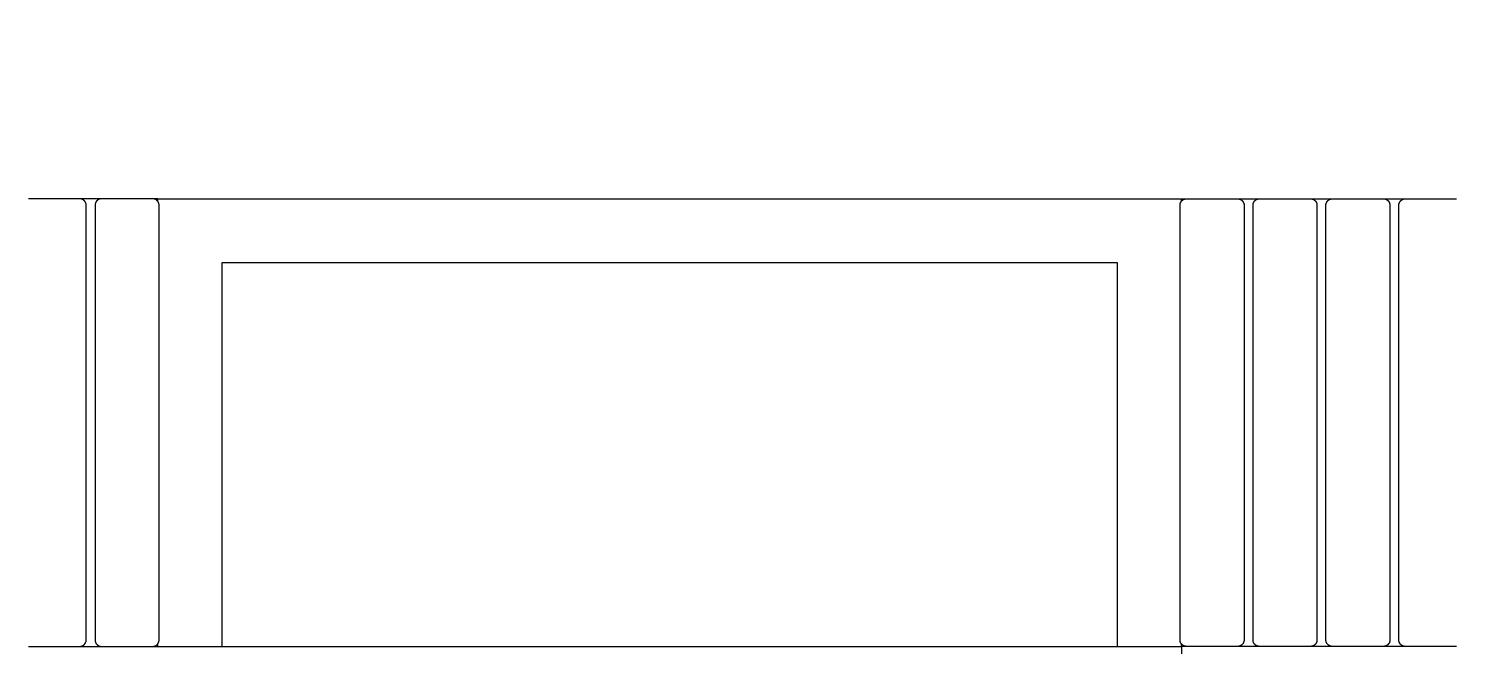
# Model space of a CAD drawing. Header units: millimetres. Extents: x -58335 to 291665, y -66693 to 213307.
# Drawn here: x 174853 to 175969, y -15502 to -15019 of the extents above; entities that cross this region are included whole.
import ezdxf

# ---------------------------------------------------------------- set-up
doc = ezdxf.new("R2010")
doc.units = ezdxf.units.MM
doc.header["$LTSCALE"] = 1000
for name, color, linetype in [('X-SITE$0$-MY-녹지', 254, 'Continuous'), ('X-SITE$0$-MY-시설선', 254, 'Continuous'), ('X-SITE$0$-MY-시설선 wood', 254, 'Continuous')]:
    doc.layers.add(name, color=color, linetype=linetype)
pattern_1 = [(0, (-29382.5, 14650.24), (317.5, 317.5), [158.75, -476.25]), (90, (-29303.13, 14570.87), (-317.5, 317.5), [158.75, -476.25])]

# ---------------------------------------------------------------- blocks, each defined once
blk = doc.blocks.new('X-SITE$0$GPSP-100')
at = {"layer": 'X-SITE$0$-MY-시설선'}
for points in [[(-558.2, 0), (-574.8, 0)], [(-501.2, 0), (-517.8, 0)], [(-444.2, 0), (-460.8, 0)], [(-400, 0), (-403.8, 0)], [(400, 0), (-400, 0)], [(-400, -2), (-400, 0)], [(400, -2), (400, 0)], [(400, 0), (403.8, 0)], [(444.2, 0), (460.8, 0)], [(-350, -50), (350, -50)], [(-350, -350), (-350, -50)], [(350, -50), (350, -350)], [(-574.8, -350), (-558.2, -350)], [(-517.8, -350), (-501.2, -350)], [(-460.8, -350), (-444.2, -350)], [(-403.8, -350), (-400, -350)], [(-400, -350), (-400, -348)], [(-400, -350), (-400, -750)], [(400, -350), (-400, -350)], [(400, -350), (400, -348)], [(403.8, -350), (400, -350)], [(460.8, -350), (444.2, -350)]]:
    blk.add_lwpolyline(points, dxfattribs=at)
at = {"layer": 'X-SITE$0$-MY-시설선 wood'}
for points in [[(-575, 0), (-615, 0)], [(-570, -5), (-570, -4.9), (-570, -4.8), (-570, -4.7), (-570, -4.6), (-570, -4.4), (-570, -4.3), (-570.1, -4.2), (-570.1, -4.1), (-570.1, -4), (-570.1, -3.9), (-570.2, -3.7), (-570.2, -3.6), (-570.2, -3.5), (-570.3, -3.4), (-570.3, -3.3), (-570.4, -3.2), (-570.4, -3), (-570.4, -2.9), (-570.5, -2.8), (-570.6, -2.7), (-570.6, -2.6), (-570.7, -2.5), (-570.7, -2.4), (-570.8, -2.3), (-570.9, -2.2), (-571, -2.1), (-571, -1.9), (-571.1, -1.8), (-571.2, -1.7), (-571.3, -1.7), (-571.4, -1.6), (-571.5, -1.5), (-571.6, -1.4), (-571.7, -1.3), (-571.7, -1.2), (-571.8, -1.1), (-571.9, -1), (-572.1, -1), (-572.2, -0.9), (-572.3, -0.8), (-572.4, -0.7), (-572.5, -0.7), (-572.6, -0.6), (-572.7, -0.6), (-572.8, -0.5), (-572.9, -0.4), (-573, -0.4), (-573.2, -0.4), (-573.3, -0.3), (-573.4, -0.3), (-573.5, -0.2), (-573.6, -0.2), (-573.7, -0.2), (-573.9, -0.1), (-574, -0.1), (-574.1, -0.1), (-574.2, -0.1), (-574.3, 0), (-574.4, 0), (-574.6, 0), (-574.7, 0), (-574.8, 0), (-574.9, 0), (-575, 0)], [(-558, 0), (-558.1, 0), (-558.2, 0), (-558.3, 0), (-558.4, 0), (-558.6, 0), (-558.7, 0), (-558.8, -0.1), (-558.9, -0.1), (-559, -0.1), (-559.1, -0.1), (-559.3, -0.2), (-559.4, -0.2), (-559.5, -0.2), (-559.6, -0.3), (-559.7, -0.3), (-559.8, -0.4), (-560, -0.4), (-560.1, -0.4), (-560.2, -0.5), (-560.3, -0.6), (-560.4, -0.6), (-560.5, -0.7), (-560.6, -0.7), (-560.7, -0.8), (-560.8, -0.9), (-560.9, -1), (-561.1, -1), (-561.2, -1.1), (-561.3, -1.2), (-561.3, -1.3), (-561.4, -1.4), (-561.5, -1.5), (-561.6, -1.6), (-561.7, -1.7), (-561.8, -1.7), (-561.9, -1.8), (-562, -1.9), (-562, -2.1), (-562.1, -2.2), (-562.2, -2.3), (-562.3, -2.4), (-562.3, -2.5), (-562.4, -2.6), (-562.4, -2.7), (-562.5, -2.8), (-562.6, -2.9), (-562.6, -3), (-562.6, -3.2), (-562.7, -3.3), (-562.7, -3.4), (-562.8, -3.5), (-562.8, -3.6), (-562.8, -3.7), (-562.9, -3.9), (-562.9, -4), (-562.9, -4.1), (-562.9, -4.2), (-563, -4.3), (-563, -4.4), (-563, -4.6), (-563, -4.7), (-563, -4.8), (-563, -4.9), (-563, -5)], [(-518, 0), (-558, 0)], [(-513, -5), (-513, -4.9), (-513, -4.8), (-513, -4.7), (-513, -4.6), (-513, -4.4), (-513, -4.3), (-513.1, -4.2), (-513.1, -4.1), (-513.1, -4), (-513.1, -3.9), (-513.2, -3.7), (-513.2, -3.6), (-513.2, -3.5), (-513.3, -3.4), (-513.3, -3.3), (-513.4, -3.2), (-513.4, -3), (-513.4, -2.9), (-513.5, -2.8), (-513.6, -2.7), (-513.6, -2.6), (-513.7, -2.5), (-513.7, -2.4), (-513.8, -2.3), (-513.9, -2.2), (-514, -2.1), (-514, -1.9), (-514.1, -1.8), (-514.2, -1.7), (-514.3, -1.7), (-514.4, -1.6), (-514.5, -1.5), (-514.6, -1.4), (-514.7, -1.3), (-514.7, -1.2), (-514.8, -1.1), (-514.9, -1), (-515.1, -1), (-515.2, -0.9), (-515.3, -0.8), (-515.4, -0.7), (-515.5, -0.7), (-515.6, -0.6), (-515.7, -0.6), (-515.8, -0.5), (-515.9, -0.4), (-516, -0.4), (-516.2, -0.4), (-516.3, -0.3), (-516.4, -0.3), (-516.5, -0.2), (-516.6, -0.2), (-516.7, -0.2), (-516.9, -0.1), (-517, -0.1), (-517.1, -0.1), (-517.2, -0.1), (-517.3, 0), (-517.4, 0), (-517.6, 0), (-517.7, 0), (-517.8, 0), (-517.9, 0), (-518, 0)], [(-501, 0), (-501.1, 0), (-501.2, 0), (-501.3, 0), (-501.4, 0), (-501.6, 0), (-501.7, 0), (-501.8, -0.1), (-501.9, -0.1), (-502, -0.1), (-502.1, -0.1), (-502.3, -0.2), (-502.4, -0.2), (-502.5, -0.2), (-502.6, -0.3), (-502.7, -0.3), (-502.8, -0.4), (-503, -0.4), (-503.1, -0.4), (-503.2, -0.5), (-503.3, -0.6), (-503.4, -0.6), (-503.5, -0.7), (-503.6, -0.7), (-503.7, -0.8), (-503.8, -0.9), (-503.9, -1), (-504.1, -1), (-504.2, -1.1), (-504.3, -1.2), (-504.3, -1.3), (-504.4, -1.4), (-504.5, -1.5), (-504.6, -1.6), (-504.7, -1.7), (-504.8, -1.7), (-504.9, -1.8), (-505, -1.9), (-505, -2.1), (-505.1, -2.2), (-505.2, -2.3), (-505.3, -2.4), (-505.3, -2.5), (-505.4, -2.6), (-505.4, -2.7), (-505.5, -2.8), (-505.6, -2.9), (-505.6, -3), (-505.6, -3.2), (-505.7, -3.3), (-505.7, -3.4), (-505.8, -3.5), (-505.8, -3.6), (-505.8, -3.7), (-505.9, -3.9), (-505.9, -4), (-505.9, -4.1), (-505.9, -4.2), (-506, -4.3), (-506, -4.4), (-506, -4.6), (-506, -4.7), (-506, -4.8), (-506, -4.9), (-506, -5)], [(-461, 0), (-501, 0)], [(-456, -5), (-456, -4.9), (-456, -4.8), (-456, -4.7), (-456, -4.6), (-456, -4.4), (-456, -4.3), (-456.1, -4.2), (-456.1, -4.1), (-456.1, -4), (-456.1, -3.9), (-456.2, -3.7), (-456.2, -3.6), (-456.2, -3.5), (-456.3, -3.4), (-456.3, -3.3), (-456.4, -3.2), (-456.4, -3), (-456.4, -2.9), (-456.5, -2.8), (-456.6, -2.7), (-456.6, -2.6), (-456.7, -2.5), (-456.7, -2.4), (-456.8, -2.3), (-456.9, -2.2), (-457, -2.1), (-457, -1.9), (-457.1, -1.8), (-457.2, -1.7), (-457.3, -1.7), (-457.4, -1.6), (-457.5, -1.5), (-457.6, -1.4), (-457.7, -1.3), (-457.7, -1.2), (-457.8, -1.1), (-457.9, -1), (-458.1, -1), (-458.2, -0.9), (-458.3, -0.8), (-458.4, -0.7), (-458.5, -0.7), (-458.6, -0.6), (-458.7, -0.6), (-458.8, -0.5), (-458.9, -0.4), (-459, -0.4), (-459.2, -0.4), (-459.3, -0.3), (-459.4, -0.3), (-459.5, -0.2), (-459.6, -0.2), (-459.7, -0.2), (-459.9, -0.1), (-460, -0.1), (-460.1, -0.1), (-460.2, -0.1), (-460.3, 0), (-460.4, 0), (-460.6, 0), (-460.7, 0), (-460.8, 0), (-460.9, 0), (-461, 0)], [(-444, 0), (-444.1, 0), (-444.2, 0), (-444.3, 0), (-444.4, 0), (-444.6, 0), (-444.7, 0), (-444.8, -0.1), (-444.9, -0.1), (-445, -0.1), (-445.1, -0.1), (-445.3, -0.2), (-445.4, -0.2), (-445.5, -0.2), (-445.6, -0.3), (-445.7, -0.3), (-445.8, -0.4), (-446, -0.4), (-446.1, -0.4), (-446.2, -0.5), (-446.3, -0.6), (-446.4, -0.6), (-446.5, -0.7), (-446.6, -0.7), (-446.7, -0.8), (-446.8, -0.9), (-446.9, -1), (-447.1, -1), (-447.2, -1.1), (-447.3, -1.2), (-447.3, -1.3), (-447.4, -1.4), (-447.5, -1.5), (-447.6, -1.6), (-447.7, -1.7), (-447.8, -1.7), (-447.9, -1.8), (-448, -1.9), (-448, -2.1), (-448.1, -2.2), (-448.2, -2.3), (-448.3, -2.4), (-448.3, -2.5), (-448.4, -2.6), (-448.4, -2.7), (-448.5, -2.8), (-448.6, -2.9), (-448.6, -3), (-448.6, -3.2), (-448.7, -3.3), (-448.7, -3.4), (-448.8, -3.5), (-448.8, -3.6), (-448.8, -3.7), (-448.9, -3.9), (-448.9, -4), (-448.9, -4.1), (-448.9, -4.2), (-449, -4.3), (-449, -4.4), (-449, -4.6), (-449, -4.7), (-449, -4.8), (-449, -4.9), (-449, -5)], [(-404, 0), (-444, 0)], [(-399, -5), (-399, -4.9), (-399, -4.8), (-399, -4.7), (-399, -4.6), (-399, -4.4), (-399, -4.3), (-399.1, -4.2), (-399.1, -4.1), (-399.1, -4), (-399.1, -3.9), (-399.2, -3.7), (-399.2, -3.6), (-399.2, -3.5), (-399.3, -3.4), (-399.3, -3.3), (-399.4, -3.2), (-399.4, -3), (-399.4, -2.9), (-399.5, -2.8), (-399.6, -2.7), (-399.6, -2.6), (-399.7, -2.5), (-399.7, -2.4), (-399.8, -2.3), (-399.9, -2.2), (-400, -2.1), (-400, -1.9), (-400.1, -1.8), (-400.2, -1.7), (-400.3, -1.7), (-400.4, -1.6), (-400.5, -1.5), (-400.6, -1.4), (-400.7, -1.3), (-400.7, -1.2), (-400.8, -1.1), (-400.9, -1), (-401.1, -1), (-401.2, -0.9), (-401.3, -0.8), (-401.4, -0.7), (-401.5, -0.7), (-401.6, -0.6), (-401.7, -0.6), (-401.8, -0.5), (-401.9, -0.4), (-402, -0.4), (-402.2, -0.4), (-402.3, -0.3), (-402.4, -0.3), (-402.5, -0.2), (-402.6, -0.2), (-402.7, -0.2), (-402.9, -0.1), (-403, -0.1), (-403.1, -0.1), (-403.2, -0.1), (-403.3, 0), (-403.4, 0), (-403.6, 0), (-403.7, 0), (-403.8, 0), (-403.9, 0), (-404, 0)], [(399, -5), (399, -4.9), (399, -4.8), (399, -4.7), (399, -4.6), (399, -4.4), (399, -4.3), (399.1, -4.2), (399.1, -4.1), (399.1, -4), (399.1, -3.9), (399.2, -3.7), (399.2, -3.6), (399.2, -3.5), (399.3, -3.4), (399.3, -3.3), (399.4, -3.2), (399.4, -3), (399.4, -2.9), (399.5, -2.8), (399.6, -2.7), (399.6, -2.6), (399.7, -2.5), (399.7, -2.4), (399.8, -2.3), (399.9, -2.2), (400, -2.1), (400, -1.9), (400.1, -1.8), (400.2, -1.7), (400.3, -1.7), (400.4, -1.6), (400.5, -1.5), (400.6, -1.4), (400.7, -1.3), (400.7, -1.2), (400.8, -1.1), (400.9, -1), (401.1, -1), (401.2, -0.9), (401.3, -0.8), (401.4, -0.7), (401.5, -0.7), (401.6, -0.6), (401.7, -0.6), (401.8, -0.5), (401.9, -0.4), (402, -0.4), (402.2, -0.4), (402.3, -0.3), (402.4, -0.3), (402.5, -0.2), (402.6, -0.2), (402.7, -0.2), (402.9, -0.1), (403, -0.1), (403.1, -0.1), (403.2, -0.1), (403.3, 0), (403.4, 0), (403.6, 0), (403.7, 0), (403.8, 0), (403.9, 0), (404, 0)], [(404, 0), (444, 0)], [(444, 0), (444.1, 0), (444.2, 0), (444.3, 0), (444.4, 0), (444.6, 0), (444.7, 0), (444.8, -0.1), (444.9, -0.1), (445, -0.1), (445.1, -0.1), (445.3, -0.2), (445.4, -0.2), (445.5, -0.2), (445.6, -0.3), (445.7, -0.3), (445.8, -0.4), (446, -0.4), (446.1, -0.4), (446.2, -0.5), (446.3, -0.6), (446.4, -0.6), (446.5, -0.7), (446.6, -0.7), (446.7, -0.8), (446.8, -0.9), (446.9, -1), (447.1, -1), (447.2, -1.1), (447.3, -1.2), (447.3, -1.3), (447.4, -1.4), (447.5, -1.5), (447.6, -1.6), (447.7, -1.7), (447.8, -1.7), (447.9, -1.8), (448, -1.9), (448, -2.1), (448.1, -2.2), (448.2, -2.3), (448.3, -2.4), (448.3, -2.5), (448.4, -2.6), (448.4, -2.7), (448.5, -2.8), (448.6, -2.9), (448.6, -3), (448.6, -3.2), (448.7, -3.3), (448.7, -3.4), (448.8, -3.5), (448.8, -3.6), (448.8, -3.7), (448.9, -3.9), (448.9, -4), (448.9, -4.1), (448.9, -4.2), (449, -4.3), (449, -4.4), (449, -4.6), (449, -4.7), (449, -4.8), (449, -4.9), (449, -5)], [(456, -5), (456, -4.9), (456, -4.8), (456, -4.7), (456, -4.6), (456, -4.4), (456, -4.3), (456.1, -4.2), (456.1, -4.1), (456.1, -4), (456.1, -3.9), (456.2, -3.7), (456.2, -3.6), (456.2, -3.5), (456.3, -3.4), (456.3, -3.3), (456.4, -3.2), (456.4, -3), (456.4, -2.9), (456.5, -2.8), (456.6, -2.7), (456.6, -2.6), (456.7, -2.5), (456.7, -2.4), (456.8, -2.3), (456.9, -2.2), (457, -2.1), (457, -1.9), (457.1, -1.8), (457.2, -1.7), (457.3, -1.7), (457.4, -1.6), (457.5, -1.5), (457.6, -1.4), (457.7, -1.3), (457.7, -1.2), (457.8, -1.1), (457.9, -1), (458.1, -1), (458.2, -0.9), (458.3, -0.8), (458.4, -0.7), (458.5, -0.7), (458.6, -0.6), (458.7, -0.6), (458.8, -0.5), (458.9, -0.4), (459, -0.4), (459.2, -0.4), (459.3, -0.3), (459.4, -0.3), (459.5, -0.2), (459.6, -0.2), (459.7, -0.2), (459.9, -0.1), (460, -0.1), (460.1, -0.1), (460.2, -0.1), (460.3, 0), (460.4, 0), (460.6, 0), (460.7, 0), (460.8, 0), (460.9, 0), (461, 0)], [(461, 0), (501, 0)], [(-570, -345), (-570, -5)], [(-563, -5), (-563, -345)], [(-513, -345), (-513, -5)], [(-506, -5), (-506, -345)], [(-456, -345), (-456, -5)], [(-449, -5), (-449, -345)], [(-399, -345), (-399, -5)], [(399, -345), (399, -5)], [(449, -5), (449, -345)], [(456, -345), (456, -5)], [(-575, -350), (-574.9, -350), (-574.8, -350), (-574.7, -350), (-574.6, -350), (-574.4, -350), (-574.3, -350), (-574.2, -349.9), (-574.1, -349.9), (-574, -349.9), (-573.9, -349.9), (-573.7, -349.8), (-573.6, -349.8), (-573.5, -349.8), (-573.4, -349.7), (-573.3, -349.7), (-573.2, -349.6), (-573, -349.6), (-572.9, -349.6), (-572.8, -349.5), (-572.7, -349.4), (-572.6, -349.4), (-572.5, -349.3), (-572.4, -349.3), (-572.3, -349.2), (-572.2, -349.1), (-572.1, -349), (-571.9, -349), (-571.8, -348.9), (-571.7, -348.8), (-571.7, -348.7), (-571.6, -348.6), (-571.5, -348.5), (-571.4, -348.4), (-571.3, -348.3), (-571.2, -348.3), (-571.1, -348.2), (-571, -348.1), (-571, -347.9), (-570.9, -347.8), (-570.8, -347.7), (-570.7, -347.6), (-570.7, -347.5), (-570.6, -347.4), (-570.6, -347.3), (-570.5, -347.2), (-570.4, -347.1), (-570.4, -347), (-570.4, -346.8), (-570.3, -346.7), (-570.3, -346.6), (-570.2, -346.5), (-570.2, -346.4), (-570.2, -346.3), (-570.1, -346.1), (-570.1, -346), (-570.1, -345.9), (-570.1, -345.8), (-570, -345.7), (-570, -345.6), (-570, -345.4), (-570, -345.3), (-570, -345.2), (-570, -345.1), (-570, -345)], [(-563, -345), (-563, -345.1), (-563, -345.2), (-563, -345.3), (-563, -345.4), (-563, -345.6), (-563, -345.7), (-562.9, -345.8), (-562.9, -345.9), (-562.9, -346), (-562.9, -346.1), (-562.8, -346.3), (-562.8, -346.4), (-562.8, -346.5), (-562.7, -346.6), (-562.7, -346.7), (-562.6, -346.8), (-562.6, -347), (-562.6, -347.1), (-562.5, -347.2), (-562.4, -347.3), (-562.4, -347.4), (-562.3, -347.5), (-562.3, -347.6), (-562.2, -347.7), (-562.1, -347.8), (-562, -347.9), (-562, -348.1), (-561.9, -348.2), (-561.8, -348.3), (-561.7, -348.3), (-561.6, -348.4), (-561.5, -348.5), (-561.4, -348.6), (-561.3, -348.7), (-561.3, -348.8), (-561.2, -348.9), (-561.1, -349), (-560.9, -349), (-560.8, -349.1), (-560.7, -349.2), (-560.6, -349.3), (-560.5, -349.3), (-560.4, -349.4), (-560.3, -349.4), (-560.2, -349.5), (-560.1, -349.6), (-560, -349.6), (-559.8, -349.6), (-559.7, -349.7), (-559.6, -349.7), (-559.5, -349.8), (-559.4, -349.8), (-559.3, -349.8), (-559.1, -349.9), (-559, -349.9), (-558.9, -349.9), (-558.8, -349.9), (-558.7, -350), (-558.6, -350), (-558.4, -350), (-558.3, -350), (-558.2, -350), (-558.1, -350), (-558, -350)], [(-518, -350), (-517.9, -350), (-517.8, -350), (-517.7, -350), (-517.6, -350), (-517.4, -350), (-517.3, -350), (-517.2, -349.9), (-517.1, -349.9), (-517, -349.9), (-516.9, -349.9), (-516.7, -349.8), (-516.6, -349.8), (-516.5, -349.8), (-516.4, -349.7), (-516.3, -349.7), (-516.2, -349.6), (-516, -349.6), (-515.9, -349.6), (-515.8, -349.5), (-515.7, -349.4), (-515.6, -349.4), (-515.5, -349.3), (-515.4, -349.3), (-515.3, -349.2), (-515.2, -349.1), (-515.1, -349), (-514.9, -349), (-514.8, -348.9), (-514.7, -348.8), (-514.7, -348.7), (-514.6, -348.6), (-514.5, -348.5), (-514.4, -348.4), (-514.3, -348.3), (-514.2, -348.3), (-514.1, -348.2), (-514, -348.1), (-514, -347.9), (-513.9, -347.8), (-513.8, -347.7), (-513.7, -347.6), (-513.7, -347.5), (-513.6, -347.4), (-513.6, -347.3), (-513.5, -347.2), (-513.4, -347.1), (-513.4, -347), (-513.4, -346.8), (-513.3, -346.7), (-513.3, -346.6), (-513.2, -346.5), (-513.2, -346.4), (-513.2, -346.3), (-513.1, -346.1), (-513.1, -346), (-513.1, -345.9), (-513.1, -345.8), (-513, -345.7), (-513, -345.6), (-513, -345.4), (-513, -345.3), (-513, -345.2), (-513, -345.1), (-513, -345)], [(-506, -345), (-506, -345.1), (-506, -345.2), (-506, -345.3), (-506, -345.4), (-506, -345.6), (-506, -345.7), (-505.9, -345.8), (-505.9, -345.9), (-505.9, -346), (-505.9, -346.1), (-505.8, -346.3), (-505.8, -346.4), (-505.8, -346.5), (-505.7, -346.6), (-505.7, -346.7), (-505.6, -346.8), (-505.6, -347), (-505.6, -347.1), (-505.5, -347.2), (-505.4, -347.3), (-505.4, -347.4), (-505.3, -347.5), (-505.3, -347.6), (-505.2, -347.7), (-505.1, -347.8), (-505, -347.9), (-505, -348.1), (-504.9, -348.2), (-504.8, -348.3), (-504.7, -348.3), (-504.6, -348.4), (-504.5, -348.5), (-504.4, -348.6), (-504.3, -348.7), (-504.3, -348.8), (-504.2, -348.9), (-504.1, -349), (-503.9, -349), (-503.8, -349.1), (-503.7, -349.2), (-503.6, -349.3), (-503.5, -349.3), (-503.4, -349.4), (-503.3, -349.4), (-503.2, -349.5), (-503.1, -349.6), (-503, -349.6), (-502.8, -349.6), (-502.7, -349.7), (-502.6, -349.7), (-502.5, -349.8), (-502.4, -349.8), (-502.3, -349.8), (-502.1, -349.9), (-502, -349.9), (-501.9, -349.9), (-501.8, -349.9), (-501.7, -350), (-501.6, -350), (-501.4, -350), (-501.3, -350), (-501.2, -350), (-501.1, -350), (-501, -350)], [(-461, -350), (-460.9, -350), (-460.8, -350), (-460.7, -350), (-460.6, -350), (-460.4, -350), (-460.3, -350), (-460.2, -349.9), (-460.1, -349.9), (-460, -349.9), (-459.9, -349.9), (-459.7, -349.8), (-459.6, -349.8), (-459.5, -349.8), (-459.4, -349.7), (-459.3, -349.7), (-459.2, -349.6), (-459, -349.6), (-458.9, -349.6), (-458.8, -349.5), (-458.7, -349.4), (-458.6, -349.4), (-458.5, -349.3), (-458.4, -349.3), (-458.3, -349.2), (-458.2, -349.1), (-458.1, -349), (-457.9, -349), (-457.8, -348.9), (-457.7, -348.8), (-457.7, -348.7), (-457.6, -348.6), (-457.5, -348.5), (-457.4, -348.4), (-457.3, -348.3), (-457.2, -348.3), (-457.1, -348.2), (-457, -348.1), (-457, -347.9), (-456.9, -347.8), (-456.8, -347.7), (-456.7, -347.6), (-456.7, -347.5), (-456.6, -347.4), (-456.6, -347.3), (-456.5, -347.2), (-456.4, -347.1), (-456.4, -347), (-456.4, -346.8), (-456.3, -346.7), (-456.3, -346.6), (-456.2, -346.5), (-456.2, -346.4), (-456.2, -346.3), (-456.1, -346.1), (-456.1, -346), (-456.1, -345.9), (-456.1, -345.8), (-456, -345.7), (-456, -345.6), (-456, -345.4), (-456, -345.3), (-456, -345.2), (-456, -345.1), (-456, -345)], [(-449, -345), (-449, -345.1), (-449, -345.2), (-449, -345.3), (-449, -345.4), (-449, -345.6), (-449, -345.7), (-448.9, -345.8), (-448.9, -345.9), (-448.9, -346), (-448.9, -346.1), (-448.8, -346.3), (-448.8, -346.4), (-448.8, -346.5), (-448.7, -346.6), (-448.7, -346.7), (-448.6, -346.8), (-448.6, -347), (-448.6, -347.1), (-448.5, -347.2), (-448.4, -347.3), (-448.4, -347.4), (-448.3, -347.5), (-448.3, -347.6), (-448.2, -347.7), (-448.1, -347.8), (-448, -347.9), (-448, -348.1), (-447.9, -348.2), (-447.8, -348.3), (-447.7, -348.3), (-447.6, -348.4), (-447.5, -348.5), (-447.4, -348.6), (-447.3, -348.7), (-447.3, -348.8), (-447.2, -348.9), (-447.1, -349), (-446.9, -349), (-446.8, -349.1), (-446.7, -349.2), (-446.6, -349.3), (-446.5, -349.3), (-446.4, -349.4), (-446.3, -349.4), (-446.2, -349.5), (-446.1, -349.6), (-446, -349.6), (-445.8, -349.6), (-445.7, -349.7), (-445.6, -349.7), (-445.5, -349.8), (-445.4, -349.8), (-445.3, -349.8), (-445.1, -349.9), (-445, -349.9), (-444.9, -349.9), (-444.8, -349.9), (-444.7, -350), (-444.6, -350), (-444.4, -350), (-444.3, -350), (-444.2, -350), (-444.1, -350), (-444, -350)], [(-404, -350), (-403.9, -350), (-403.8, -350), (-403.7, -350), (-403.6, -350), (-403.4, -350), (-403.3, -350), (-403.2, -349.9), (-403.1, -349.9), (-403, -349.9), (-402.9, -349.9), (-402.7, -349.8), (-402.6, -349.8), (-402.5, -349.8), (-402.4, -349.7), (-402.3, -349.7), (-402.2, -349.6), (-402, -349.6), (-401.9, -349.6), (-401.8, -349.5), (-401.7, -349.4), (-401.6, -349.4), (-401.5, -349.3), (-401.4, -349.3), (-401.3, -349.2), (-401.2, -349.1), (-401.1, -349), (-400.9, -349), (-400.8, -348.9), (-400.7, -348.8), (-400.7, -348.7), (-400.6, -348.6), (-400.5, -348.5), (-400.4, -348.4), (-400.3, -348.3), (-400.2, -348.3), (-400.1, -348.2), (-400, -348.1), (-400, -347.9), (-399.9, -347.8), (-399.8, -347.7), (-399.7, -347.6), (-399.7, -347.5), (-399.6, -347.4), (-399.6, -347.3), (-399.5, -347.2), (-399.4, -347.1), (-399.4, -347), (-399.4, -346.8), (-399.3, -346.7), (-399.3, -346.6), (-399.2, -346.5), (-399.2, -346.4), (-399.2, -346.3), (-399.1, -346.1), (-399.1, -346), (-399.1, -345.9), (-399.1, -345.8), (-399, -345.7), (-399, -345.6), (-399, -345.4), (-399, -345.3), (-399, -345.2), (-399, -345.1), (-399, -345)], [(404, -350), (403.9, -350), (403.8, -350), (403.7, -350), (403.6, -350), (403.4, -350), (403.3, -350), (403.2, -349.9), (403.1, -349.9), (403, -349.9), (402.9, -349.9), (402.7, -349.8), (402.6, -349.8), (402.5, -349.8), (402.4, -349.7), (402.3, -349.7), (402.2, -349.6), (402, -349.6), (401.9, -349.6), (401.8, -349.5), (401.7, -349.4), (401.6, -349.4), (401.5, -349.3), (401.4, -349.3), (401.3, -349.2), (401.2, -349.1), (401.1, -349), (400.9, -349), (400.8, -348.9), (400.7, -348.8), (400.7, -348.7), (400.6, -348.6), (400.5, -348.5), (400.4, -348.4), (400.3, -348.3), (400.2, -348.3), (400.1, -348.2), (400, -348.1), (400, -347.9), (399.9, -347.8), (399.8, -347.7), (399.7, -347.6), (399.7, -347.5), (399.6, -347.4), (399.6, -347.3), (399.5, -347.2), (399.4, -347.1), (399.4, -347), (399.4, -346.8), (399.3, -346.7), (399.3, -346.6), (399.2, -346.5), (399.2, -346.4), (399.2, -346.3), (399.1, -346.1), (399.1, -346), (399.1, -345.9), (399.1, -345.8), (399, -345.7), (399, -345.6), (399, -345.4), (399, -345.3), (399, -345.2), (399, -345.1), (399, -345)], [(449, -345), (449, -345.1), (449, -345.2), (449, -345.3), (449, -345.4), (449, -345.6), (449, -345.7), (448.9, -345.8), (448.9, -345.9), (448.9, -346), (448.9, -346.1), (448.8, -346.3), (448.8, -346.4), (448.8, -346.5), (448.7, -346.6), (448.7, -346.7), (448.6, -346.8), (448.6, -347), (448.6, -347.1), (448.5, -347.2), (448.4, -347.3), (448.4, -347.4), (448.3, -347.5), (448.3, -347.6), (448.2, -347.7), (448.1, -347.8), (448, -347.9), (448, -348.1), (447.9, -348.2), (447.8, -348.3), (447.7, -348.3), (447.6, -348.4), (447.5, -348.5), (447.4, -348.6), (447.3, -348.7), (447.3, -348.8), (447.2, -348.9), (447.1, -349), (446.9, -349), (446.8, -349.1), (446.7, -349.2), (446.6, -349.3), (446.5, -349.3), (446.4, -349.4), (446.3, -349.4), (446.2, -349.5), (446.1, -349.6), (446, -349.6), (445.8, -349.6), (445.7, -349.7), (445.6, -349.7), (445.5, -349.8), (445.4, -349.8), (445.3, -349.8), (445.1, -349.9), (445, -349.9), (444.9, -349.9), (444.8, -349.9), (444.7, -350), (444.6, -350), (444.4, -350), (444.3, -350), (444.2, -350), (444.1, -350), (444, -350)], [(461, -350), (460.9, -350), (460.8, -350), (460.7, -350), (460.6, -350), (460.4, -350), (460.3, -350), (460.2, -349.9), (460.1, -349.9), (460, -349.9), (459.9, -349.9), (459.7, -349.8), (459.6, -349.8), (459.5, -349.8), (459.4, -349.7), (459.3, -349.7), (459.2, -349.6), (459, -349.6), (458.9, -349.6), (458.8, -349.5), (458.7, -349.4), (458.6, -349.4), (458.5, -349.3), (458.4, -349.3), (458.3, -349.2), (458.2, -349.1), (458.1, -349), (457.9, -349), (457.8, -348.9), (457.7, -348.8), (457.7, -348.7), (457.6, -348.6), (457.5, -348.5), (457.4, -348.4), (457.3, -348.3), (457.2, -348.3), (457.1, -348.2), (457, -348.1), (457, -347.9), (456.9, -347.8), (456.8, -347.7), (456.7, -347.6), (456.7, -347.5), (456.6, -347.4), (456.6, -347.3), (456.5, -347.2), (456.4, -347.1), (456.4, -347), (456.4, -346.8), (456.3, -346.7), (456.3, -346.6), (456.2, -346.5), (456.2, -346.4), (456.2, -346.3), (456.1, -346.1), (456.1, -346), (456.1, -345.9), (456.1, -345.8), (456, -345.7), (456, -345.6), (456, -345.4), (456, -345.3), (456, -345.2), (456, -345.1), (456, -345)], [(-615, -350), (-575, -350)], [(-558, -350), (-518, -350)], [(-501, -350), (-461, -350)], [(-444, -350), (-404, -350)], [(444, -350), (404, -350)], [(501, -350), (461, -350)]]:
    blk.add_lwpolyline(points, dxfattribs=at)
blk = doc.blocks.new('X-SITE$0$240910_L-1F')
at = {"layer": 'X-SITE$0$-MY-녹지'}
h = blk.add_hatch(dxfattribs=at)
h.set_pattern_fill('CROSS', color=256, scale=50, style=2)
h.set_pattern_definition(pattern_1)
edge = h.paths.add_edge_path()
edge.add_line((167850, -2045.3), (167850, 3516.6))
edge.add_arc((169000, 3516.6), 1150, 135, 180, ccw=False)
edge.add_line((168186.8, 4329.7), (170751, 6893.9))
edge.add_arc((170150, 7495), 850, 315, 360)
edge.add_line((171000, 7495), (171000, 10430.8))
edge.add_arc((170650, 10430.8), 350, 0, 90)
edge.add_line((170650, 10780.8), (169000, 10780.8))
edge.add_line((169000, 10780.8), (169000, 15580.8))
edge.add_line((169000, 15580.8), (171150, 15580.8))
edge.add_arc((171150, 15930.8), 350, 270, 360)
edge.add_line((171500, 15930.8), (171500, 18665.5))
edge.add_line((171500, 18665.5), (172500, 19665.5))
edge.add_line((172500, 19665.5), (172500, 33574.8))
edge.add_arc((171500, 32018.4), 1850, 57.2796, 90)
edge.add_line((171500, 33868.4), (163650, 33868.4))
edge.add_line((163650, 33868.4), (163650, -2251.6))
edge.add_line((163650, -2251.6), (118350, -2251.6))
edge.add_line((118350, -2251.6), (118350, 24610.8))
edge.add_arc((118000, 24610.8), 350, 0, 134.5656)
edge.add_line((117754.4, 24860.2), (112674.6, 19856.8))
edge.add_arc((113271.1, 19251.2), 850, 134.5656, 180)
edge.add_line((112421.1, 19251.2), (112421.1, -3601.6))
edge.add_arc((113271.1, -3601.6), 850, 180, 270)
edge.add_line((113271.1, -4451.6), (115271.1, -4451.6))
edge.add_line((115271.1, -4451.6), (117627.5, -6101.6))
edge.add_line((117627.5, -6101.6), (164145.7, -6101.6))
edge.add_line((164145.7, -6101.6), (167601, -2646.3))
edge.add_arc((167000, -2045.3), 850, 315, 360)
h = blk.add_hatch(dxfattribs=at)
h.set_pattern_fill('CROSS', color=256, scale=50, style=2)
h.set_pattern_definition(pattern_1)
edge = h.paths.add_edge_path()
edge.add_line((167850, -2045.3), (167850, 3516.6))
edge.add_arc((169000, 3516.6), 1150, 135, 180, ccw=False)
edge.add_line((168186.8, 4329.7), (170751, 6893.9))
edge.add_arc((170150, 7495), 850, 315, 360)
edge.add_line((171000, 7495), (171000, 10430.8))
edge.add_arc((170650, 10430.8), 350, 0, 90)
edge.add_line((170650, 10780.8), (169000, 10780.8))
edge.add_line((169000, 10780.8), (169000, 15580.8))
edge.add_line((169000, 15580.8), (171150, 15580.8))
edge.add_arc((171150, 15930.8), 350, 270, 360)
edge.add_line((171500, 15930.8), (171500, 18665.5))
edge.add_line((171500, 18665.5), (172500, 19665.5))
edge.add_line((172500, 19665.5), (172500, 33574.8))
edge.add_arc((171500, 32018.4), 1850, 57.2796, 90)
edge.add_line((171500, 33868.4), (163650, 33868.4))
edge.add_line((163650, 33868.4), (163650, -2251.6))
edge.add_line((163650, -2251.6), (118350, -2251.6))
edge.add_line((118350, -2251.6), (118350, 24610.8))
edge.add_arc((118000, 24610.8), 350, 0, 134.5656)
edge.add_line((117754.4, 24860.2), (112674.6, 19856.8))
edge.add_arc((113271.1, 19251.2), 850, 134.5656, 180)
edge.add_line((112421.1, 19251.2), (112421.1, -3601.6))
edge.add_arc((113271.1, -3601.6), 850, 180, 270)
edge.add_line((113271.1, -4451.6), (115271.1, -4451.6))
edge.add_line((115271.1, -4451.6), (117627.5, -6101.6))
edge.add_line((117627.5, -6101.6), (164145.7, -6101.6))
edge.add_line((164145.7, -6101.6), (167601, -2646.3))
edge.add_arc((167000, -2045.3), 850, 315, 360)
at = {"layer": 'X-SITE$0$-MY-시설선', "xscale": -1}
blk.add_blockref('X-SITE$0$GPSP-100', (145971.9, -501.6), dxfattribs=at)
blk.add_blockref('X-SITE$0$GPSP-100', (145971.9, -501.6), dxfattribs=at)

msp = doc.modelspace()

# ---------------------------------------------------------------- block references
msp.add_blockref('X-SITE$0$240910_L-1F', (29382.5, -14650.2))

doc.saveas('drawing.dxf')
